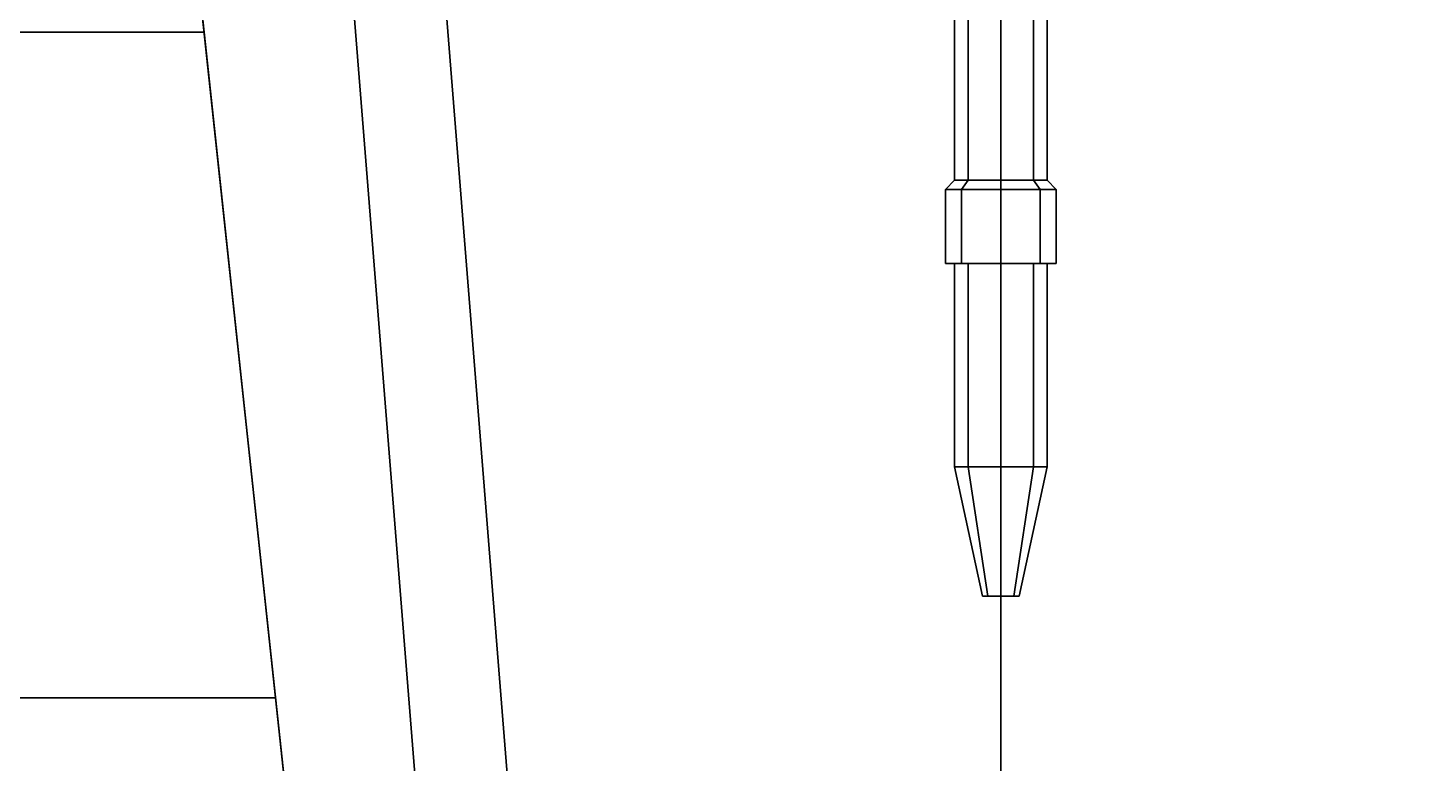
# Model space of a CAD drawing. Header units: millimetres. Extents: x -0.9 to 1, y -1.6 to 9.
# Drawn here: x -0.527 to 0.22, y -0.365 to 0.033 of the extents above; entities that cross this region are included whole.
import ezdxf

# ---------------------------------------------------------------- set-up
doc = ezdxf.new("R2010")
doc.units = ezdxf.units.MM
doc.layers.add('frame', color=5, linetype='Continuous')
doc.layers.add('sleeve_mg', color=5, linetype='Continuous')

msp = doc.modelspace()

# ---------------------------------------------------------------- linework, layer by layer
for points in [[(-0.5, 0.67, 0.6), (-0.3, -1.19, 0.56), (-0.39247, -0.33, 0.66), (-0.43118, 0.03, 0.66)], [(0.5, 0.67, 0.6), (0.3, -1.19, 0.56), (-0.3, -1.19, 0.56), (-0.5, 0.67, 0.6)], [(-0.43118, 0.03, 0.66), (-0.43118, 0.03, 0.96), (-0.43763, 0.09, 1.12), (-0.5, 0.67, 0.6)], [(-0.43763, 0.09, 1.12), (-0.30645, -1.13, 1.12), (0, -1.13, 1.13), (0, 0.15, 1.21)], [(0, -1.13, 1.13), (0.30645, -1.13, 1.12), (0.43763, 0.09, 1.12), (0, 0.15, 1.21)], [(-0.43118, 0.03, 0.96), (-0.39247, -0.33, 0.96), (-0.30645, -1.13, 1.12), (-0.43763, 0.09, 1.12)], [(-0.62, 0.03, 0.96), (-0.62, -0.33, 0.96), (-0.39247, -0.33, 0.96), (-0.43118, 0.03, 0.96)], [(-0.62, 0.03, 0.66), (-0.62, 0.03, 0.96), (-0.43118, 0.03, 0.96), (-0.43118, 0.03, 0.66)], [(-0.39247, -0.33, 0.66), (-0.62, -0.33, 0.66), (-0.62, 0.03, 0.66), (-0.43118, 0.03, 0.66)], [(-0.62, -0.33, 0.96), (-0.62, -0.33, 0.66), (-0.39247, -0.33, 0.66), (-0.39247, -0.33, 0.96)], [(-0.39247, -0.33, 0.96), (-0.39247, -0.33, 0.66), (-0.3, -1.19, 0.56), (-0.30645, -1.13, 1.12)]]:
    msp.add_3dface(points)
at = {"layer": 'frame'}
for points in [[(-0.37, 0.29, 0.59), (-0.27, -0.96, 0.56), (-0.22, -0.96, 0.56), (-0.32, 0.29, 0.59)], [(-0.37, 0.29, 0.47), (-0.27, -0.96, 0.45), (-0.27, -0.96, 0.56), (-0.37, 0.29, 0.59)], [(-0.32, 0.29, 0.47), (-0.22, -0.96, 0.45), (-0.27, -0.96, 0.45), (-0.37, 0.29, 0.47)], [(-0.22, -0.96, 0.56), (-0.22, -0.96, 0.45), (-0.32, 0.29, 0.47), (-0.32, 0.29, 0.59)]]:
    msp.add_3dface(points, dxfattribs=at)
at = {"layer": 'sleeve_mg'}
for points in [[(-0.01768, 0.185, 1.72768), (-0.025, 0.185, 1.71), (-0.025, -0.05, 1.71), (-0.01768, -0.05, 1.72768)], [(-0.025, 0.185, 1.71), (-0.01768, 0.185, 1.69232), (-0.01768, -0.05, 1.69232), (-0.025, -0.05, 1.71)], [(-0.01768, 0.185, 1.69232), (0, 0.185, 1.685), (0, -0.05, 1.685), (-0.01768, -0.05, 1.69232)], [(0, 0.185, 1.735), (-0.01768, 0.185, 1.72768), (-0.01768, -0.05, 1.72768), (0, -0.05, 1.735)], [(0, 0.185, 1.685), (0.01768, 0.185, 1.69232), (0.01768, -0.05, 1.69232), (0, -0.05, 1.685)], [(0.01768, 0.185, 1.72768), (0, 0.185, 1.735), (0, -0.05, 1.735), (0.01768, -0.05, 1.72768)], [(0.025, 0.185, 1.71), (0.01768, 0.185, 1.72768), (0.01768, -0.05, 1.72768), (0.025, -0.05, 1.71)], [(0.01768, 0.185, 1.69232), (0.025, 0.185, 1.71), (0.025, -0.05, 1.71), (0.01768, -0.05, 1.69232)], [(-0.01768, -0.05, 1.72768), (-0.025, -0.05, 1.71), (-0.03, -0.055, 1.71), (-0.02121, -0.055, 1.73121)], [(-0.025, -0.05, 1.71), (-0.01768, -0.05, 1.69232), (-0.02121, -0.055, 1.68879), (-0.03, -0.055, 1.71)], [(-0.01768, -0.05, 1.69232), (0, -0.05, 1.685), (0, -0.055, 1.68), (-0.02121, -0.055, 1.68879)], [(0, -0.05, 1.735), (-0.01768, -0.05, 1.72768), (-0.02121, -0.055, 1.73121), (0, -0.055, 1.74)], [(0, -0.05, 1.685), (0.01768, -0.05, 1.69232), (0.02121, -0.055, 1.68879), (0, -0.055, 1.68)], [(0.01768, -0.05, 1.72768), (0, -0.05, 1.735), (0, -0.055, 1.74), (0.02121, -0.055, 1.73121)], [(0.025, -0.05, 1.71), (0.01768, -0.05, 1.72768), (0.02121, -0.055, 1.73121), (0.03, -0.055, 1.71)], [(0.01768, -0.05, 1.69232), (0.025, -0.05, 1.71), (0.03, -0.055, 1.71), (0.02121, -0.055, 1.68879)], [(-0.02121, -0.055, 1.73121), (-0.03, -0.055, 1.71), (-0.03, -0.095, 1.71), (-0.02121, -0.095, 1.73121)], [(-0.03, -0.055, 1.71), (-0.02121, -0.055, 1.68879), (-0.02121, -0.095, 1.68879), (-0.03, -0.095, 1.71)], [(-0.02121, -0.055, 1.68879), (0, -0.055, 1.68), (0, -0.095, 1.68), (-0.02121, -0.095, 1.68879)], [(0, -0.055, 1.74), (-0.02121, -0.055, 1.73121), (-0.02121, -0.095, 1.73121), (0, -0.095, 1.74)], [(0, -0.055, 1.68), (0.02121, -0.055, 1.68879), (0.02121, -0.095, 1.68879), (0, -0.095, 1.68)], [(0.02121, -0.055, 1.73121), (0, -0.055, 1.74), (0, -0.095, 1.74), (0.02121, -0.095, 1.73121)], [(0.03, -0.055, 1.71), (0.02121, -0.055, 1.73121), (0.02121, -0.095, 1.73121), (0.03, -0.095, 1.71)], [(0.02121, -0.055, 1.68879), (0.03, -0.055, 1.71), (0.03, -0.095, 1.71), (0.02121, -0.095, 1.68879)], [(-0.025, -0.095, 1.71), (-0.01768, -0.095, 1.72768), (-0.02121, -0.095, 1.73121), (-0.03, -0.095, 1.71)], [(-0.01768, -0.095, 1.69232), (-0.025, -0.095, 1.71), (-0.03, -0.095, 1.71), (-0.02121, -0.095, 1.68879)], [(-0.01768, -0.095, 1.72768), (-0.025, -0.095, 1.71), (-0.025, -0.205, 1.71), (-0.01768, -0.205, 1.72768)], [(-0.025, -0.095, 1.71), (-0.01768, -0.095, 1.69232), (-0.01768, -0.205, 1.69232), (-0.025, -0.205, 1.71)], [(0, -0.095, 1.685), (-0.01768, -0.095, 1.69232), (-0.02121, -0.095, 1.68879), (0, -0.095, 1.68)], [(-0.01768, -0.095, 1.72768), (0, -0.095, 1.735), (0, -0.095, 1.74), (-0.02121, -0.095, 1.73121)], [(-0.01768, -0.095, 1.69232), (0, -0.095, 1.685), (0, -0.205, 1.685), (-0.01768, -0.205, 1.69232)], [(0, -0.095, 1.735), (-0.01768, -0.095, 1.72768), (-0.01768, -0.205, 1.72768), (0, -0.205, 1.735)], [(0.01768, -0.095, 1.69232), (0, -0.095, 1.685), (0, -0.095, 1.68), (0.02121, -0.095, 1.68879)], [(0, -0.095, 1.685), (0.01768, -0.095, 1.69232), (0.01768, -0.205, 1.69232), (0, -0.205, 1.685)], [(0, -0.095, 1.735), (0.01768, -0.095, 1.72768), (0.02121, -0.095, 1.73121), (0, -0.095, 1.74)], [(0.01768, -0.095, 1.72768), (0, -0.095, 1.735), (0, -0.205, 1.735), (0.01768, -0.205, 1.72768)], [(0.01768, -0.095, 1.72768), (0.025, -0.095, 1.71), (0.03, -0.095, 1.71), (0.02121, -0.095, 1.73121)], [(0.025, -0.095, 1.71), (0.01768, -0.095, 1.72768), (0.01768, -0.205, 1.72768), (0.025, -0.205, 1.71)], [(0.025, -0.095, 1.71), (0.01768, -0.095, 1.69232), (0.02121, -0.095, 1.68879), (0.03, -0.095, 1.71)], [(0.01768, -0.095, 1.69232), (0.025, -0.095, 1.71), (0.025, -0.205, 1.71), (0.01768, -0.205, 1.69232)], [(-0.01768, -0.205, 1.72768), (-0.025, -0.205, 1.71), (-0.01, -0.275, 1.71), (-0.00707, -0.275, 1.71707)], [(-0.025, -0.205, 1.71), (-0.01768, -0.205, 1.69232), (-0.00707, -0.275, 1.70293), (-0.01, -0.275, 1.71)], [(-0.01768, -0.205, 1.69232), (0, -0.205, 1.685), (0, -0.275, 1.7), (-0.00707, -0.275, 1.70293)], [(0, -0.205, 1.735), (-0.01768, -0.205, 1.72768), (-0.00707, -0.275, 1.71707), (0, -0.275, 1.72)], [(0, -0.205, 1.685), (0.01768, -0.205, 1.69232), (0.00707, -0.275, 1.70293), (0, -0.275, 1.7)], [(0.01768, -0.205, 1.72768), (0, -0.205, 1.735), (0, -0.275, 1.72), (0.00707, -0.275, 1.71707)], [(0.025, -0.205, 1.71), (0.01768, -0.205, 1.72768), (0.00707, -0.275, 1.71707), (0.01, -0.275, 1.71)], [(0.01768, -0.205, 1.69232), (0.025, -0.205, 1.71), (0.01, -0.275, 1.71), (0.00707, -0.275, 1.70293)], [(0.00707, -0.275, 1.71707), (-0.01, -0.275, 1.71), (-0.00707, -0.275, 1.70293), (0.01, -0.275, 1.71)], [(0, -0.275, 1.72), (-0.00707, -0.275, 1.71707), (-0.01, -0.275, 1.71), (0.00707, -0.275, 1.71707)], [(0.01, -0.275, 1.71), (-0.00707, -0.275, 1.70293), (0, -0.275, 1.7), (0.00707, -0.275, 1.70293)]]:
    msp.add_3dface(points, dxfattribs=at)

doc.saveas('drawing.dxf')
